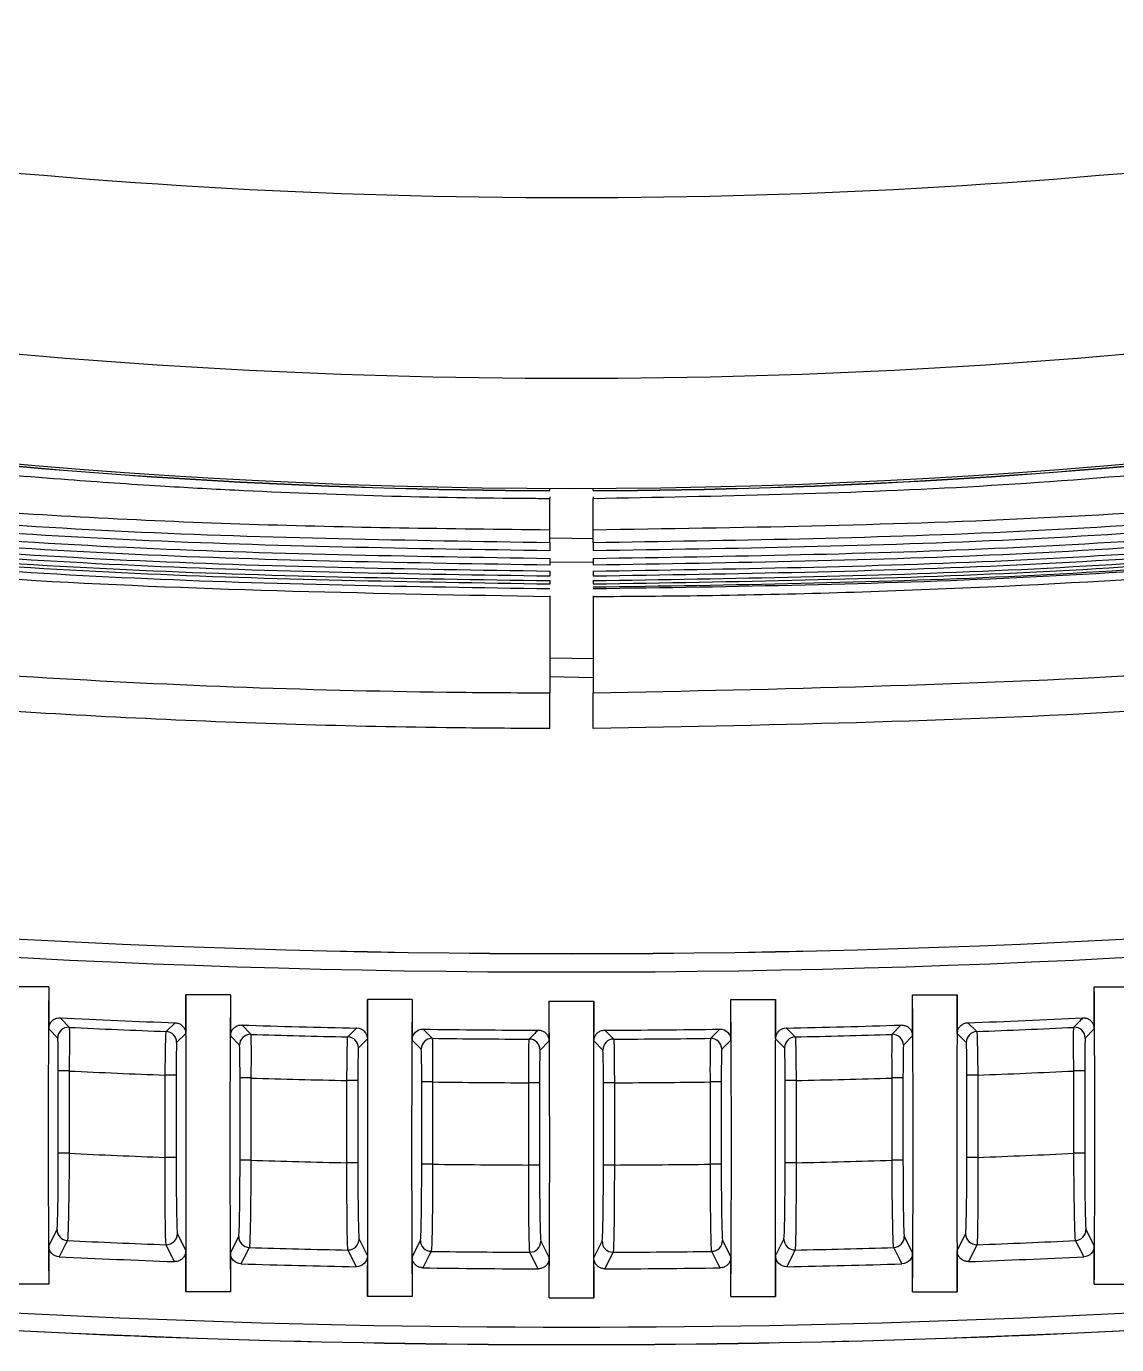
# Model space of a CAD drawing. Extents: x 14.8 to 109.8, y 1.6 to 86.6.
# Drawn here: x 48.258 to 49.758, y 2.778 to 4.591 of the extents above; entities that cross this region are included whole.
import ezdxf

# ---------------------------------------------------------------- set-up
doc = ezdxf.new("R2010")
doc.units = 0
doc.header["$MEASUREMENT"] = 0
doc.layers.add('OBJECT', color=7, linetype='CONTINUOUS')

msp = doc.modelspace()

# ---------------------------------------------------------------- linework, layer by layer
at = {"layer": 'OBJECT'}
for p, q in [((48.9783, 3.9529), (48.9783, 3.9559)), ((49.0383, 3.9529), (49.0383, 3.9559)), ((48.9783, 3.8814), (48.9783, 3.8984)), ((49.0383, 3.8864), (48.9783, 3.8874)), ((48.9783, 3.8814), (48.9783, 3.8699)), ((49.0383, 3.8814), (49.0383, 3.8984)), ((49.0383, 3.8814), (49.0383, 3.8699)), ((48.9783, 3.8595), (48.9783, 3.8502)), ((49.0383, 3.8537), (48.9783, 3.8544)), ((49.0383, 3.8595), (49.0383, 3.8502)), ((48.9783, 3.842), (48.9783, 3.8349)), ((48.9783, 3.8288), (48.9783, 3.8239)), ((49.0383, 3.842), (49.0383, 3.8349)), ((49.0383, 3.8288), (49.0383, 3.8239)), ((48.9783, 3.8078), (48.9783, 3.8066)), ((49.0383, 3.8078), (49.0383, 3.8066)), ((49.0383, 3.7215), (48.9783, 3.7222)), ((49.0383, 3.6953), (48.9783, 3.6963)), ((48.2891, 3.2699), (48.2276, 3.2699)), ((48.2891, 3.2699), (48.2891, 3.2125)), ((49.7276, 3.2125), (49.7276, 3.2699)), ((49.7276, 3.2699), (49.7891, 3.2699)), ((48.4776, 3.2591), (48.4776, 3.2057)), ((48.5391, 3.2591), (48.4776, 3.2591)), ((48.5391, 3.2591), (48.5391, 3.2026)), ((48.7276, 3.2527), (48.7276, 3.1985)), ((48.7891, 3.2527), (48.7276, 3.2527)), ((48.7891, 3.2527), (48.7891, 3.1969)), ((48.9776, 3.1956), (48.9776, 3.2505)), ((48.9776, 3.2505), (49.0391, 3.2505)), ((49.0391, 3.1956), (49.0391, 3.2505)), ((49.2276, 3.1969), (49.2276, 3.2527)), ((49.2276, 3.2527), (49.2891, 3.2527)), ((49.2891, 3.1985), (49.2891, 3.2527)), ((49.4776, 3.2591), (49.5391, 3.2591)), ((49.4776, 3.2026), (49.4776, 3.2591)), ((49.5391, 3.2057), (49.5391, 3.2591)), ((48.3015, 3.1995), (48.2891, 3.2125)), ((48.4507, 3.2087), (48.4631, 3.2207)), ((48.567, 3.2048), (48.5546, 3.2176)), ((48.7005, 3.2013), (48.7129, 3.2135)), ((48.8043, 3.2119), (48.8167, 3.1993)), ((49.1999, 3.1993), (49.2124, 3.2119)), ((49.3162, 3.2013), (49.3038, 3.2135)), ((49.4497, 3.2048), (49.4621, 3.2176)), ((49.5535, 3.2207), (49.5659, 3.2087)), ((49.7276, 3.2125), (49.7151, 3.1995)), ((48.4776, 3.2057), (48.4651, 3.1937)), ((48.5515, 3.1898), (48.5391, 3.2026)), ((48.7276, 3.1985), (48.7151, 3.1863)), ((48.8015, 3.1843), (48.7891, 3.1969)), ((48.9776, 3.1956), (48.9651, 3.1832)), ((49.0515, 3.1832), (49.0391, 3.1956)), ((49.2276, 3.1969), (49.2151, 3.1843)), ((49.3015, 3.1863), (49.2891, 3.1985)), ((49.4776, 3.2026), (49.4651, 3.1898)), ((49.5515, 3.1937), (49.5391, 3.2057)), ((48.3023, 3.0411), (48.3023, 3.1544)), ((48.3173, 3.1544), (48.3023, 3.1544)), ((48.3173, 3.1544), (48.3173, 3.0411)), ((48.4644, 3.1487), (48.4494, 3.1487)), ((48.4494, 3.0355), (48.4494, 3.1487)), ((48.4644, 3.1487), (48.4644, 3.0355)), ((48.5523, 3.0315), (48.5523, 3.1447)), ((48.5673, 3.1447), (48.5523, 3.1447)), ((48.5673, 3.1447), (48.5673, 3.0315)), ((48.7144, 3.1413), (48.6994, 3.1413)), ((48.6994, 3.0282), (48.6994, 3.1413)), ((48.7144, 3.1413), (48.7144, 3.0282)), ((48.8023, 3.0262), (48.8023, 3.1393)), ((48.8173, 3.1393), (48.8023, 3.1393)), ((48.8173, 3.1393), (48.8173, 3.0262)), ((48.9644, 3.1382), (48.9494, 3.1382)), ((48.9494, 3.025), (48.9494, 3.1382)), ((48.9644, 3.1382), (48.9644, 3.025)), ((49.0523, 3.025), (49.0523, 3.1382)), ((49.0673, 3.1382), (49.0523, 3.1382)), ((49.0673, 3.1382), (49.0673, 3.025)), ((49.2144, 3.1393), (49.1994, 3.1393)), ((49.1994, 3.0262), (49.1994, 3.1393)), ((49.2144, 3.1393), (49.2144, 3.0262)), ((49.3023, 3.0282), (49.3023, 3.1413)), ((49.3173, 3.1413), (49.3023, 3.1413)), ((49.3173, 3.1413), (49.3173, 3.0282)), ((49.4644, 3.1447), (49.4494, 3.1447)), ((49.4494, 3.0315), (49.4494, 3.1447)), ((49.4644, 3.1447), (49.4644, 3.0315)), ((49.5523, 3.0355), (49.5523, 3.1487)), ((49.5673, 3.1487), (49.5523, 3.1487)), ((49.5673, 3.1487), (49.5673, 3.0355)), ((49.7144, 3.1544), (49.6994, 3.1544)), ((49.6994, 3.0411), (49.6994, 3.1544)), ((49.7144, 3.1544), (49.7144, 3.0411)), ((48.3173, 3.0411), (48.3023, 3.0411)), ((48.4644, 3.0355), (48.4494, 3.0355)), ((48.5673, 3.0315), (48.5523, 3.0315)), ((49.4644, 3.0315), (49.4494, 3.0315)), ((49.5673, 3.0355), (49.5523, 3.0355)), ((49.7144, 3.0411), (49.6994, 3.0411)), ((48.7144, 3.0282), (48.6994, 3.0282)), ((48.8173, 3.0262), (48.8023, 3.0262)), ((48.9644, 3.025), (48.9494, 3.025)), ((49.0673, 3.025), (49.0523, 3.025)), ((49.2144, 3.0262), (49.1994, 3.0262)), ((49.3173, 3.0282), (49.3023, 3.0282)), ((48.2891, 2.9138), (48.3005, 2.9361)), ((48.4661, 2.9304), (48.4776, 2.9071)), ((48.5391, 2.9041), (48.5505, 2.9266)), ((48.7161, 2.9232), (48.7276, 2.9001)), ((48.7891, 2.8985), (48.8005, 2.9212)), ((48.9661, 2.9201), (48.9776, 2.8972)), ((49.0391, 2.8972), (49.0505, 2.9201)), ((49.2161, 2.9212), (49.2276, 2.8985)), ((49.2891, 2.9001), (49.3005, 2.9232)), ((49.4661, 2.9266), (49.4776, 2.9041)), ((49.5391, 2.9071), (49.5505, 2.9304)), ((49.7161, 2.9361), (49.7276, 2.9138)), ((48.2891, 2.9138), (48.2891, 2.8609)), ((48.4776, 2.9071), (48.4776, 2.8505)), ((48.5391, 2.9041), (48.5391, 2.8505)), ((49.4776, 2.8505), (49.4776, 2.9041)), ((49.5391, 2.8505), (49.5391, 2.9071)), ((49.7276, 2.8609), (49.7276, 2.9138)), ((48.7276, 2.9001), (48.7276, 2.8442)), ((48.7891, 2.8985), (48.7891, 2.8442)), ((48.9776, 2.8421), (48.9776, 2.8972)), ((49.0391, 2.8421), (49.0391, 2.8972)), ((49.2276, 2.8442), (49.2276, 2.8985)), ((49.2891, 2.8442), (49.2891, 2.9001)), ((48.2891, 2.8609), (48.2276, 2.8609)), ((48.5391, 2.8505), (48.4776, 2.8505)), ((49.4776, 2.8505), (49.5391, 2.8505)), ((49.7276, 2.8609), (49.7891, 2.8609)), ((48.7891, 2.8442), (48.7276, 2.8442)), ((48.9776, 2.8421), (49.0391, 2.8421)), ((49.2276, 2.8442), (49.2891, 2.8442))]:
    msp.add_line(p, q, dxfattribs=at)
at = {"layer": 'OBJECT', "flags": 128}
for points in [[(48.3048, 3.2275), (48.3053, 3.2269), (48.3074, 3.2247), (48.3158, 3.2159), (48.3172, 3.2145)], [(49.054, 3.2106), (49.0546, 3.21), (49.0567, 3.208), (49.065, 3.1996), (49.0664, 3.1982)], [(48.3148, 2.9212), (48.3143, 2.9201), (48.3122, 2.916), (48.3034, 2.8988)], [(49.7133, 2.8988), (49.7128, 2.8998), (49.7107, 2.9039), (49.7018, 2.9212)], [(48.462, 2.8921), (48.4615, 2.8932), (48.4594, 2.8975), (48.4506, 2.9154)], [(48.5651, 2.9116), (48.5645, 2.9106), (48.5624, 2.9064), (48.5536, 2.8891)], [(48.7123, 2.8851), (48.7117, 2.8861), (48.7097, 2.8904), (48.7008, 2.9082)], [(48.8153, 2.9062), (48.8148, 2.9052), (48.8127, 2.901), (48.8039, 2.8835)], [(48.9625, 2.8822), (48.962, 2.8833), (48.9599, 2.8874), (48.9511, 2.9051)], [(49.0656, 2.9051), (49.065, 2.9041), (49.0629, 2.8999), (49.0541, 2.8822)], [(49.2128, 2.8835), (49.2123, 2.8846), (49.2102, 2.8887), (49.2013, 2.9062)], [(49.3158, 2.9082), (49.3153, 2.9071), (49.3132, 2.9029), (49.3044, 2.8851)], [(49.463, 2.8891), (49.4625, 2.8901), (49.4604, 2.8942), (49.4516, 2.9116)], [(49.5661, 2.9154), (49.5655, 2.9144), (49.5635, 2.9101), (49.5546, 2.8921)]]:
    msp.add_lwpolyline(points, dxfattribs=at)
at = {"layer": 'OBJECT'}
for centre, radius, start, end in [((49.0083, 12.6251), 8.6726, 256.93234, 269.8018), ((49.0083, 12.6251), 8.6723, 256.93224, 269.8018), ((49.0083, 12.6251), 8.6693, 256.95636, 283.04364), ((49.0083, 12.6251), 8.6723, 270.1982, 283.07723), ((49.0083, 12.6251), 8.6726, 270.1982, 283.07706), ((49.0083, 17.7897), 14.4739, 262.88181, 277.11819), ((49.0083, 17.7897), 14.474, 262.88181, 277.11819), ((49.0083, 17.7897), 14.4992, 262.71545, 277.28455), ((48.3165, 3.1995), 0.015, 87.3082, 179.9774), ((49.0083, 17.7897), 14.5793, 267.23414, 267.85689), ((49.0083, 17.7897), 14.5917, 267.28527, 267.80996), ((49.0083, 17.7897), 14.5793, 268.2164, 268.8388), ((49.0083, 17.7897), 14.5793, 269.19814, 269.82035), ((51.7016, 0.4521), 3.8874, 134.7968, 135.0551), ((49.0083, 17.7897), 14.5793, 270.17965, 270.80186), ((49.0083, 17.7897), 14.5793, 271.1612, 271.7836), ((49.0083, 17.7897), 14.5793, 272.14311, 272.76586), ((49.0083, 17.7897), 14.5917, 272.19004, 272.71473), ((61.5648, -8.0729), 16.3765, 136.3672, 136.43014), ((49.7001, 3.1995), 0.015, 0.0226, 92.6918), ((48.4501, 3.1937), 0.015, 0.0196, 87.7901), ((48.5665, 3.1898), 0.015, 88.2917, 179.9776), ((49.0083, 17.7897), 14.5917, 268.26667, 268.79105), ((48.7001, 3.1863), 0.015, 0.0254, 88.7632), ((48.8165, 3.1843), 0.015, 89.2711, 179.98), ((49.0083, 17.7897), 14.5917, 269.24755, 269.77179), ((48.9501, 3.1832), 0.015, 0.0219, 89.7508), ((49.0665, 3.1832), 0.015, 90.2492, 179.9781), ((49.0083, 17.7897), 14.5917, 270.22821, 270.75245), ((49.2001, 3.1843), 0.015, 0.02, 90.7289), ((49.3165, 3.1863), 0.015, 91.2368, 179.9746), ((49.0083, 17.7897), 14.5917, 271.20895, 271.73333), ((49.4501, 3.1898), 0.015, 0.0224, 91.7083), ((49.5665, 3.1937), 0.015, 92.2099, 179.9804), ((49.0083, 17.7897), 14.6517, 267.29664, 267.81367), ((49.0083, 17.7897), 14.6517, 268.27501, 268.79175), ((49.0083, 17.7897), 14.6517, 269.25288, 269.76947), ((49.0083, 17.7897), 14.6517, 270.23053, 270.74712), ((49.0083, 17.7897), 14.6517, 271.20825, 271.72499), ((49.0083, 17.7897), 14.6517, 272.18633, 272.70336), ((49.0083, 17.7897), 14.7648, 267.31737, 267.83043), ((49.0083, 17.7897), 14.7648, 268.28823, 268.80101), ((49.0083, 17.7897), 14.7648, 271.19899, 271.71177), ((49.0083, 17.7897), 14.7648, 272.16957, 272.68263), ((49.0083, 17.7897), 14.7648, 269.25861, 269.77123), ((49.0083, 17.7897), 14.7648, 270.22877, 270.74139), ((49.0083, 17.7897), 14.9877, 260.48485, 279.51515), ((48.3155, 2.9361), 0.015, 180.0524, 267.3025), ((49.0083, 17.7897), 14.8848, 267.3295, 267.85257), ((48.4511, 2.9304), 0.015, 267.8836, 359.9415), ((48.5655, 2.9266), 0.015, 180.0521, 268.2675), ((48.7011, 2.9232), 0.015, 268.8487, 359.9431), ((48.8155, 2.9213), 0.015, 180.0548, 269.226), ((48.9511, 2.9201), 0.015, 269.8027, 359.9493), ((49.0655, 2.9201), 0.015, 180.0507, 270.1973), ((49.2011, 2.9213), 0.015, 270.774, 359.9452), ((49.3155, 2.9232), 0.015, 180.0569, 271.1513), ((49.4511, 2.9266), 0.015, 271.7325, 359.9479), ((49.5655, 2.9304), 0.015, 180.0585, 272.1164), ((49.0083, 17.7897), 14.8848, 272.14743, 272.6705), ((49.7011, 2.9361), 0.015, 272.6975, 359.9476), ((49.0083, 17.7897), 14.8848, 268.2935, 268.81629), ((49.0083, 17.7897), 14.8848, 269.25702, 269.77966), ((49.0083, 17.7897), 14.8848, 270.22034, 270.74298), ((49.0083, 17.7897), 14.8848, 271.18371, 271.7065), ((49.0083, 17.7897), 15.0117, 263.00551, 276.99449), ((49.0083, 17.7897), 15.0118, 263.00551, 270), ((49.0083, 17.7897), 14.9076, 267.28958, 267.89987), ((49.0083, 17.7897), 14.9076, 268.25213, 268.86208), ((49.0083, 17.7897), 14.9076, 269.21419, 269.82397), ((49.0083, 17.7897), 15.0118, 270, 276.99449), ((49.0083, 17.7897), 14.9076, 270.17603, 270.78581), ((49.0083, 17.7897), 14.9076, 271.13792, 271.74787), ((49.0083, 17.7897), 14.9076, 272.10013, 272.71042)]:
    msp.add_arc(centre, radius, start, end, dxfattribs=at)
for centre, start_param, end_param in [((48.2971, 3.0654), 1.149502, 1.992091), ((49.7196, 3.0654), 4.291094, 5.133684), ((48.4696, 3.0548), 4.291417, 5.133361), ((48.5471, 3.0548), 1.149824, 1.991768), ((48.7196, 3.0484), 4.29161, 5.133168), ((48.7971, 3.0484), 1.150017, 1.991575), ((48.9696, 3.0463), 4.291674, 5.133104), ((49.0471, 3.0463), 1.150082, 1.991511), ((49.2196, 3.0484), 4.29161, 5.133168), ((49.2971, 3.0484), 1.150017, 1.991575), ((49.4696, 3.0548), 4.291417, 5.133361), ((49.5471, 3.0548), 1.149824, 1.991768)]:
    msp.add_ellipse(centre, major_axis=(0, 0.5), ratio=0.017455, start_param=start_param, end_param=end_param, dxfattribs=at)
for points, knots in [([(47.0083, 4.5913), (47.3363, 4.5129), (47.667, 4.4542), (48.3336, 4.3756), (48.6697, 4.3557), (49.3471, 4.3557), (49.683, 4.3756), (50.3497, 4.4542), (50.6803, 4.5129), (51.0083, 4.5913)], [0, 0, 0, 0, 0.25, 0.25, 0.5, 0.5, 0.75, 0.75, 1, 1, 1, 1]), ([(51.0083, 4.3392), (50.6813, 4.262), (50.3511, 4.2041), (49.6845, 4.1264), (49.348, 4.1067), (48.6687, 4.1067), (48.3322, 4.1264), (47.6656, 4.2041), (47.3354, 4.262), (47.0083, 4.3392)], [0, 0, 0, 0, 0.25, 0.25, 0.5, 0.5, 0.75, 0.75, 1, 1, 1, 1]), ([(47.0178, 4.1621), (47.1898, 4.1258), (47.5651, 4.0467), (48.0005, 3.9941), (48.304, 3.9684), (48.4345, 3.9595), (48.6465, 3.9477), (48.8251, 3.9426), (48.9696, 3.942), (48.9783, 3.942)], [0, 0, 0, 0, 0.266604, 0.582053, 0.664615, 0.729002, 0.780558, 0.986827, 1, 1, 1, 1]), ([(49.0383, 3.942), (49.2102, 3.9452), (49.5546, 3.9517), (50.1209, 4.0046), (50.604, 4.071), (50.9099, 4.1441), (50.9975, 4.165)], [0, 0, 0, 0, 0.260933, 0.522684, 0.863308, 1, 1, 1, 1]), ([(48.9783, 3.8984), (48.8405, 3.9), (48.5647, 3.9032), (48.0807, 3.9293), (47.5658, 3.9745), (47.1917, 4.033), (47.0239, 4.0593)], [0, 0, 0, 0, 0.210584, 0.421417, 0.740566, 1, 1, 1, 1]), ([(47.0252, 4.0461), (47.098, 4.0333), (47.3613, 3.9872), (47.8195, 3.936), (48.3981, 3.8905), (48.7849, 3.8844), (48.9783, 3.8814)], [0, 0, 0, 0, 0.112961, 0.408586, 0.704376, 1, 1, 1, 1]), ([(50.9928, 4.0597), (50.939, 4.0501), (50.6896, 4.0053), (50.2382, 3.9552), (49.6402, 3.9077), (49.2389, 3.9015), (49.0383, 3.8984)], [0, 0, 0, 0, 0.083526, 0.387047, 0.693526, 1, 1, 1, 1]), ([(49.0383, 3.8814), (49.2279, 3.8843), (49.6072, 3.8902), (50.1744, 3.9339), (50.6365, 3.9847), (50.9074, 4.0318), (50.9915, 4.0464)], [0, 0, 0, 0, 0.2897977, 0.5797518, 0.8695496, 1, 1, 1, 1]), ([(48.9783, 3.8699), (48.7885, 3.8728), (48.4088, 3.8787), (47.8409, 3.9225), (47.3795, 3.9732), (47.1094, 4.0201), (47.0264, 4.0345)], [0, 0, 0, 0, 0.290303, 0.580763, 0.871067, 1, 1, 1, 1]), ([(50.9902, 4.0342), (50.9185, 4.0217), (50.6561, 3.9757), (50.1985, 3.9246), (49.6192, 3.879), (49.2319, 3.8729), (49.0383, 3.8699)], [0, 0, 0, 0, 0.111401, 0.407545, 0.703856, 1, 1, 1, 1]), ([(47.0275, 4.0235), (47.0983, 4.0111), (47.36, 3.9653), (47.817, 3.9143), (48.3968, 3.8686), (48.7845, 3.8625), (48.9783, 3.8595)], [0, 0, 0, 0, 0.110038, 0.406637, 0.703402, 1, 1, 1, 1]), ([(48.9783, 3.8502), (48.7882, 3.8531), (48.4078, 3.859), (47.8389, 3.9029), (47.3785, 3.9535), (47.1098, 4.0001), (47.0284, 4.0142)], [0, 0, 0, 0, 0.291123, 0.582404, 0.873528, 1, 1, 1, 1]), ([(49.0383, 3.8595), (49.2283, 3.8624), (49.6083, 3.8683), (50.1768, 3.9121), (50.6377, 3.9628), (50.9071, 4.0095), (50.9892, 4.0238)], [0, 0, 0, 0, 0.2907453, 0.5816477, 0.872393, 1, 1, 1, 1]), ([(50.9882, 4.0139), (50.9182, 4.0017), (50.6571, 3.9559), (50.2006, 3.905), (49.6203, 3.8593), (49.2323, 3.8532), (49.0383, 3.8502)], [0, 0, 0, 0, 0.108874, 0.405861, 0.703014, 1, 1, 1, 1]), ([(47.0293, 4.0055), (47.0986, 3.9933), (47.3592, 3.9477), (47.8153, 3.8968), (48.396, 3.8511), (48.7843, 3.845), (48.9783, 3.842)], [0, 0, 0, 0, 0.107909, 0.405217, 0.702692, 1, 1, 1, 1]), ([(48.9783, 3.8349), (48.788, 3.8378), (48.4072, 3.8437), (47.8377, 3.8876), (47.378, 3.9381), (47.1102, 3.9845), (47.03, 3.9985)], [0, 0, 0, 0, 0.291688, 0.583533, 0.875221, 1, 1, 1, 1]), ([(47.0306, 3.992), (47.0991, 3.98), (47.3589, 3.9345), (47.8144, 3.8838), (48.3955, 3.838), (48.7841, 3.8319), (48.9783, 3.8288)], [0, 0, 0, 0, 0.106577, 0.404329, 0.702248, 1, 1, 1, 1]), ([(49.0383, 3.842), (49.2286, 3.8449), (49.6092, 3.8508), (50.1785, 3.8947), (50.6385, 3.9452), (50.9067, 3.9918), (50.9874, 4.0058)], [0, 0, 0, 0, 0.291438, 0.583033, 0.87447, 1, 1, 1, 1]), ([(50.9867, 3.9982), (50.9178, 3.9861), (50.6577, 3.9406), (50.2019, 3.8898), (49.6209, 3.844), (49.2325, 3.8379), (49.0383, 3.8349)], [0, 0, 0, 0, 0.1071434, 0.4047064, 0.7024369, 1, 1, 1, 1]), ([(49.0383, 3.8288), (49.2287, 3.8318), (49.6096, 3.8377), (50.1794, 3.8816), (50.6388, 3.932), (50.9062, 3.9784), (50.9861, 3.9923)], [0, 0, 0, 0, 0.291874, 0.583906, 0.87578, 1, 1, 1, 1]), ([(48.9783, 3.8239), (48.7879, 3.8269), (48.4069, 3.8328), (47.8371, 3.8767), (47.3779, 3.9271), (47.1107, 3.9734), (47.0311, 3.9872)], [0, 0, 0, 0, 0.291996, 0.58415, 0.876146, 1, 1, 1, 1]), ([(48.9783, 3.8174), (48.7879, 3.8203), (48.407, 3.8262), (47.8373, 3.8701), (47.3783, 3.9204), (47.1112, 3.9667), (47.0318, 3.9805)], [0, 0, 0, 0, 0.2920475, 0.5842524, 0.8762999, 1, 1, 1, 1]), ([(50.9855, 3.9869), (50.9173, 3.975), (50.6577, 3.9295), (50.2024, 3.8788), (49.6212, 3.8331), (49.2326, 3.827), (49.0383, 3.8239)], [0, 0, 0, 0, 0.10621, 0.404084, 0.702126, 1, 1, 1, 1]), ([(49.0383, 3.8201), (49.2288, 3.823), (49.6097, 3.8289), (50.1795, 3.8729), (50.6386, 3.9232), (50.9057, 3.9695), (50.9852, 3.9833)], [0, 0, 0, 0, 0.292054, 0.584265, 0.876319, 1, 1, 1, 1]), ([(50.9849, 3.9802), (50.9167, 3.9683), (50.6573, 3.9229), (50.2022, 3.8723), (49.6211, 3.8265), (49.2325, 3.8204), (49.0383, 3.8174)], [0, 0, 0, 0, 0.106076, 0.403995, 0.702081, 1, 1, 1, 1]), ([(48.9783, 3.8066), (48.7427, 3.8108), (48.3058, 3.8187), (47.6703, 3.877), (47.257, 3.9253), (47.0462, 3.9645), (47.0331, 3.967)], [0, 0, 0, 0, 0.361754, 0.670671, 0.979588, 1, 1, 1, 1]), ([(50.9836, 3.9671), (50.7531, 3.9331), (50.2802, 3.8631), (49.6806, 3.8211), (49.2624, 3.808), (49.0891, 3.8069), (49.0383, 3.8066)], [0, 0, 0, 0, 0.357557, 0.733918, 0.922039, 1, 1, 1, 1]), ([(48.9783, 3.944), (48.9783, 3.9436), (48.9783, 3.943), (48.9783, 3.9422), (48.9783, 3.942)], [0, 0, 0, 0, 0.745359, 1, 1, 1, 1]), ([(48.9783, 3.8984), (48.9783, 3.9002), (48.9783, 3.9048), (48.9783, 3.9198), (48.9783, 3.9297), (48.9783, 3.942)], [0, 0, 0, 0, 0.5, 0.5, 1, 1, 1, 1]), ([(49.0383, 3.944), (49.0383, 3.9438), (49.0383, 3.9432), (49.0383, 3.9424), (49.0383, 3.942)], [0, 0, 0, 0, 0.40332, 1, 1, 1, 1]), ([(49.0383, 3.8984), (49.0383, 3.9002), (49.0383, 3.9048), (49.0383, 3.9198), (49.0383, 3.9297), (49.0383, 3.942)], [0, 0, 0, 0, 0.5, 0.5, 1, 1, 1, 1]), ([(47.0467, 3.8309), (47.0589, 3.8287), (47.2636, 3.7915), (47.665, 3.7444), (48.2495, 3.6926), (48.6881, 3.6762), (48.931, 3.6747), (48.9783, 3.6745)], [0, 0, 0, 0, 0.019223, 0.321694, 0.624334, 0.926806, 1, 1, 1, 1]), ([(49.0383, 3.6745), (49.2948, 3.6798), (49.7679, 3.6897), (50.4127, 3.7473), (50.7985, 3.8064), (50.9702, 3.8327)], [0, 0, 0, 0, 0.396647, 0.731449, 1, 1, 1, 1]), ([(48.9783, 3.8066), (48.9783, 3.7844), (48.9783, 3.7623), (48.9783, 3.7402), (48.9783, 3.7183), (48.9783, 3.6964), (48.9783, 3.6745)], [0.000049642, 0.000049642, 0.000049642, 0.000049642, 0.002331028, 0.002331028, 0.002331028, 0.004585917, 0.004585917, 0.004585917, 0.004585917]), ([(49.0383, 3.8066), (49.0383, 3.7844), (49.0383, 3.7623), (49.0383, 3.7401), (49.0383, 3.7183), (49.0383, 3.6964), (49.0383, 3.6745)], [0.000049562, 0.000049562, 0.000049562, 0.000049562, 0.002331042, 0.002331042, 0.002331042, 0.004585913, 0.004585913, 0.004585913, 0.004585913]), ([(48.9783, 3.6253), (48.9308, 3.6256), (48.7363, 3.6268), (48.395, 3.6379), (47.9543, 3.6669), (47.5145, 3.7134), (47.2132, 3.7514), (47.0598, 3.7784), (47.0517, 3.7798)], [0, 0, 0, 0, 0.07374, 0.301582, 0.529424, 0.75841, 0.987396, 1, 1, 1, 1]), ([(50.9651, 3.7817), (50.9057, 3.7716), (50.6849, 3.7344), (50.2999, 3.69), (49.7172, 3.6384), (49.296, 3.6303), (49.0383, 3.6253)], [0, 0, 0, 0, 0.093435, 0.347043, 0.600652, 1, 1, 1, 1]), ([(48.9783, 3.6253), (48.9783, 3.6253), (48.9783, 3.6263), (48.9783, 3.6306), (48.9783, 3.6338), (48.9783, 3.6422), (48.9783, 3.6474), (48.9783, 3.6596), (48.9783, 3.6666), (48.9783, 3.6745)], [0, 0, 0, 0, 0.25, 0.25, 0.5, 0.5, 0.75, 0.75, 1, 1, 1, 1]), ([(49.0383, 3.6253), (49.0383, 3.6253), (49.0383, 3.6263), (49.0383, 3.6306), (49.0383, 3.6338), (49.0383, 3.6422), (49.0383, 3.6474), (49.0383, 3.6596), (49.0383, 3.6666), (49.0383, 3.6745)], [0, 0, 0, 0, 0.25, 0.25, 0.5, 0.5, 0.75, 0.75, 1, 1, 1, 1]), ([(48.2891, 3.2125), (48.2893, 3.2142), (48.2896, 3.2176), (48.2922, 3.2221), (48.296, 3.2254), (48.3004, 3.2273), (48.3035, 3.2274), (48.3048, 3.2275)], [0, 0, 0, 0, 0.208309, 0.416665, 0.624948, 0.833235, 1, 1, 1, 1]), ([(48.3172, 3.2145), (48.3173, 3.2144), (48.3173, 3.2139), (48.3174, 3.2123), (48.3174, 3.2111), (48.3175, 3.208), (48.3175, 3.2062), (48.3175, 3.2018), (48.3175, 3.1993), (48.3176, 3.191), (48.3175, 3.1843), (48.3174, 3.17), (48.3174, 3.1622), (48.3173, 3.1544)], [0, 0, 0, 0, 0.125, 0.125, 0.25, 0.25, 0.375, 0.375, 0.5, 0.5, 0.75, 0.75, 1, 1, 1, 1]), ([(48.4631, 3.2207), (48.4648, 3.2205), (48.4682, 3.22), (48.4726, 3.2173), (48.4758, 3.2133), (48.4774, 3.2092), (48.4775, 3.2066), (48.4776, 3.2057)], [0, 0, 0, 0, 0.219945, 0.4398697, 0.6597707, 0.8796914, 1, 1, 1, 1]), ([(48.5391, 3.2026), (48.5393, 3.2043), (48.5396, 3.2076), (48.5422, 3.2121), (48.546, 3.2155), (48.5503, 3.2174), (48.5533, 3.2175), (48.5546, 3.2176)], [0, 0, 0, 0, 0.210573, 0.421103, 0.631634, 0.84212, 1, 1, 1, 1]), ([(48.7129, 3.2135), (48.7168, 3.2134), (48.7206, 3.2118), (48.726, 3.2062), (48.7276, 3.2024), (48.7276, 3.1985)], [0, 0, 0, 0, 0.5, 0.5, 1, 1, 1, 1]), ([(48.7891, 3.1969), (48.7891, 3.2009), (48.7907, 3.2048), (48.7964, 3.2104), (48.8003, 3.212), (48.8043, 3.2119)], [0, 0, 0, 0, 0.5, 0.5, 1, 1, 1, 1]), ([(48.9626, 3.2106), (48.9643, 3.2104), (48.9677, 3.2101), (48.9722, 3.2075), (48.9755, 3.2036), (48.9773, 3.1994), (48.9775, 3.1967), (48.9776, 3.1956)], [0, 0, 0, 0, 0.215129, 0.430282, 0.645362, 0.860485, 1, 1, 1, 1]), ([(49.0391, 3.1956), (49.0393, 3.1973), (49.0396, 3.2006), (49.0422, 3.2051), (49.046, 3.2085), (49.0502, 3.2103), (49.0529, 3.2105), (49.054, 3.2106)], [0, 0, 0, 0, 0.215166, 0.430289, 0.645378, 0.860477, 1, 1, 1, 1]), ([(49.2124, 3.2119), (49.2164, 3.212), (49.2203, 3.2104), (49.2259, 3.2048), (49.2276, 3.2009), (49.2276, 3.1969)], [0, 0, 0, 0, 0.5, 0.5, 1, 1, 1, 1]), ([(49.2891, 3.1985), (49.2891, 3.2024), (49.2907, 3.2062), (49.2961, 3.2117), (49.2999, 3.2134), (49.3038, 3.2135)], [0, 0, 0, 0, 0.5, 0.5, 1, 1, 1, 1]), ([(49.4621, 3.2176), (49.4638, 3.2174), (49.4672, 3.2172), (49.4717, 3.2148), (49.4753, 3.2111), (49.4772, 3.2068), (49.4775, 3.2038), (49.4776, 3.2026)], [0, 0, 0, 0, 0.210544, 0.421099, 0.6316, 0.842121, 1, 1, 1, 1]), ([(49.5391, 3.2057), (49.5393, 3.2074), (49.5396, 3.2108), (49.5422, 3.2153), (49.546, 3.2187), (49.55, 3.2204), (49.5526, 3.2206), (49.5535, 3.2207)], [0, 0, 0, 0, 0.21997, 0.439895, 0.659785, 0.879689, 1, 1, 1, 1]), ([(49.6994, 3.1544), (49.6993, 3.1583), (49.6993, 3.1622), (49.6992, 3.1697), (49.6992, 3.1735), (49.6991, 3.1807), (49.6991, 3.1841), (49.6991, 3.1906), (49.6991, 3.1937), (49.6991, 3.202), (49.6991, 3.2065), (49.6993, 3.2126), (49.6993, 3.2143), (49.6994, 3.2145)], [0, 0, 0, 0, 0.125, 0.125, 0.25, 0.25, 0.375, 0.375, 0.5, 0.5, 0.75, 0.75, 1, 1, 1, 1]), ([(49.7118, 3.2275), (49.7135, 3.2274), (49.7169, 3.2272), (49.7215, 3.2249), (49.7251, 3.2212), (49.7272, 3.2169), (49.7275, 3.2138), (49.7276, 3.2125)], [0, 0, 0, 0, 0.208327, 0.416656, 0.624941, 0.833227, 1, 1, 1, 1]), ([(48.3023, 3.1544), (48.3023, 3.1662), (48.3022, 3.1777), (48.302, 3.1901), (48.3019, 3.1935), (48.3017, 3.1981), (48.3016, 3.1994), (48.3015, 3.1995)], [0, 0, 0, 0, 0.5, 0.5, 0.75, 0.75, 1, 1, 1, 1]), ([(48.4494, 3.1487), (48.4494, 3.1527), (48.4495, 3.1565), (48.4495, 3.1641), (48.4496, 3.1679), (48.4497, 3.1751), (48.4498, 3.1785), (48.4499, 3.185), (48.4499, 3.188), (48.4501, 3.1963), (48.4503, 3.2008), (48.4505, 3.2069), (48.4506, 3.2086), (48.4507, 3.2087)], [0, 0, 0, 0, 0.125, 0.125, 0.25, 0.25, 0.375, 0.375, 0.5, 0.5, 0.75, 0.75, 1, 1, 1, 1]), ([(48.4651, 3.1937), (48.465, 3.1936), (48.4649, 3.1924), (48.4648, 3.1878), (48.4647, 3.1844), (48.4645, 3.1761), (48.4645, 3.1712), (48.4644, 3.1604), (48.4644, 3.1546), (48.4644, 3.1487)], [0, 0, 0, 0, 0.25, 0.25, 0.5, 0.5, 0.75, 0.75, 1, 1, 1, 1]), ([(48.567, 3.2048), (48.567, 3.2047), (48.5671, 3.2042), (48.5671, 3.2026), (48.5672, 3.2014), (48.5673, 3.1983), (48.5673, 3.1965), (48.5673, 3.1921), (48.5674, 3.1896), (48.5674, 3.1813), (48.5674, 3.1746), (48.5674, 3.1603), (48.5673, 3.1526), (48.5673, 3.1447)], [0, 0, 0, 0, 0.125, 0.125, 0.25, 0.25, 0.375, 0.375, 0.5, 0.5, 0.75, 0.75, 1, 1, 1, 1]), ([(48.6994, 3.1413), (48.6994, 3.1481), (48.6995, 3.1616), (48.6997, 3.1796), (48.7, 3.1931), (48.7003, 3.2002), (48.7004, 3.201), (48.7005, 3.2013)], [0, 0, 0, 0, 0.217079, 0.434177, 0.651226, 0.868238, 1, 1, 1, 1]), ([(48.8167, 3.1993), (48.8168, 3.1993), (48.8168, 3.1988), (48.8169, 3.1972), (48.8169, 3.196), (48.817, 3.1929), (48.8171, 3.1911), (48.8171, 3.1867), (48.8172, 3.1842), (48.8172, 3.1759), (48.8173, 3.1692), (48.8173, 3.1549), (48.8173, 3.1472), (48.8173, 3.1393)], [0, 0, 0, 0, 0.125, 0.125, 0.25, 0.25, 0.375, 0.375, 0.5, 0.5, 0.75, 0.75, 1, 1, 1, 1]), ([(48.9494, 3.1382), (48.9494, 3.1421), (48.9494, 3.146), (48.9494, 3.1536), (48.9494, 3.1573), (48.9495, 3.1645), (48.9495, 3.1679), (48.9496, 3.1744), (48.9496, 3.1775), (48.9497, 3.1858), (48.9498, 3.1903), (48.95, 3.1964), (48.9501, 3.1981), (48.9502, 3.1982)], [0, 0, 0, 0, 0.125, 0.125, 0.25, 0.25, 0.375, 0.375, 0.5, 0.5, 0.75, 0.75, 1, 1, 1, 1]), ([(49.0664, 3.1982), (49.0665, 3.1981), (49.0665, 3.1977), (49.0666, 3.1961), (49.0667, 3.1949), (49.0668, 3.1918), (49.0668, 3.1899), (49.0669, 3.1856), (49.067, 3.183), (49.0671, 3.1748), (49.0671, 3.1681), (49.0672, 3.1538), (49.0673, 3.146), (49.0673, 3.1382)], [0, 0, 0, 0, 0.125, 0.125, 0.25, 0.25, 0.375, 0.375, 0.5, 0.5, 0.75, 0.75, 1, 1, 1, 1]), ([(49.1994, 3.1393), (49.1994, 3.1432), (49.1994, 3.1471), (49.1993, 3.1547), (49.1993, 3.1585), (49.1994, 3.1656), (49.1994, 3.1691), (49.1994, 3.1755), (49.1994, 3.1786), (49.1995, 3.1869), (49.1996, 3.1914), (49.1998, 3.1975), (49.1998, 3.1992), (49.1999, 3.1993)], [0, 0, 0, 0, 0.125, 0.125, 0.25, 0.25, 0.375, 0.375, 0.5, 0.5, 0.75, 0.75, 1, 1, 1, 1]), ([(49.3162, 3.2013), (49.3163, 3.2005), (49.3165, 3.199), (49.3168, 3.1883), (49.317, 3.1729), (49.3172, 3.1562), (49.3173, 3.1454), (49.3173, 3.1413)], [0, 0, 0, 0, 0.217047, 0.434103, 0.651127, 0.868145, 1, 1, 1, 1]), ([(49.4494, 3.1447), (49.4493, 3.1486), (49.4493, 3.1525), (49.4493, 3.1601), (49.4493, 3.1638), (49.4493, 3.171), (49.4492, 3.1745), (49.4493, 3.1809), (49.4493, 3.184), (49.4493, 3.1923), (49.4494, 3.1968), (49.4495, 3.2029), (49.4496, 3.2046), (49.4497, 3.2048)], [0, 0, 0, 0, 0.125, 0.125, 0.25, 0.25, 0.375, 0.375, 0.5, 0.5, 0.75, 0.75, 1, 1, 1, 1]), ([(49.5523, 3.1487), (49.5523, 3.1546), (49.5523, 3.1605), (49.5522, 3.1712), (49.5521, 3.1762), (49.552, 3.1845), (49.5519, 3.1878), (49.5517, 3.1924), (49.5516, 3.1936), (49.5515, 3.1937)], [0, 0, 0, 0, 0.25, 0.25, 0.5, 0.5, 0.75, 0.75, 1, 1, 1, 1]), ([(49.5659, 3.2087), (49.566, 3.2087), (49.566, 3.2082), (49.5662, 3.2066), (49.5662, 3.2054), (49.5663, 3.2023), (49.5664, 3.2005), (49.5665, 3.1961), (49.5666, 3.1936), (49.5668, 3.1853), (49.5669, 3.1787), (49.5671, 3.1644), (49.5672, 3.1566), (49.5673, 3.1487)], [0, 0, 0, 0, 0.125, 0.125, 0.25, 0.25, 0.375, 0.375, 0.5, 0.5, 0.75, 0.75, 1, 1, 1, 1]), ([(49.7151, 3.1995), (49.7149, 3.1993), (49.7147, 3.1943), (49.7145, 3.1818), (49.7145, 3.1769), (49.7144, 3.166), (49.7144, 3.1603), (49.7144, 3.1544)], [0, 0, 0, 0, 0.5, 0.5, 0.75, 0.75, 1, 1, 1, 1]), ([(48.5523, 3.1447), (48.5523, 3.1565), (48.5522, 3.168), (48.552, 3.1804), (48.5519, 3.1838), (48.5517, 3.1884), (48.5516, 3.1897), (48.5515, 3.1898)], [0, 0, 0, 0, 0.5, 0.5, 0.75, 0.75, 1, 1, 1, 1]), ([(48.7151, 3.1863), (48.715, 3.1862), (48.7149, 3.185), (48.7148, 3.1804), (48.7147, 3.177), (48.7145, 3.1687), (48.7145, 3.1638), (48.7144, 3.153), (48.7144, 3.1472), (48.7144, 3.1413)], [0, 0, 0, 0, 0.25, 0.25, 0.5, 0.5, 0.75, 0.75, 1, 1, 1, 1]), ([(48.8023, 3.1393), (48.8023, 3.1424), (48.8023, 3.1505), (48.8022, 3.163), (48.802, 3.1746), (48.8018, 3.1826), (48.8016, 3.1837), (48.8015, 3.1843)], [0, 0, 0, 0, 0.131396, 0.348559, 0.565721, 0.782857, 1, 1, 1, 1]), ([(48.9651, 3.1832), (48.9649, 3.183), (48.9647, 3.178), (48.9645, 3.1656), (48.9645, 3.1606), (48.9644, 3.1498), (48.9644, 3.1441), (48.9644, 3.1382)], [0, 0, 0, 0, 0.5, 0.5, 0.75, 0.75, 1, 1, 1, 1]), ([(49.0523, 3.1382), (49.0523, 3.15), (49.0522, 3.1615), (49.052, 3.1739), (49.0519, 3.1772), (49.0517, 3.1818), (49.0516, 3.1831), (49.0515, 3.1832)], [0, 0, 0, 0, 0.5, 0.5, 0.75, 0.75, 1, 1, 1, 1]), ([(49.2151, 3.1843), (49.2151, 3.1841), (49.2149, 3.1835), (49.2147, 3.1782), (49.2145, 3.168), (49.2144, 3.1545), (49.2144, 3.1444), (49.2144, 3.1393)], [0, 0, 0, 0, 0.131492, 0.348658, 0.565794, 0.782901, 1, 1, 1, 1]), ([(49.3023, 3.1413), (49.3023, 3.1472), (49.3023, 3.1531), (49.3022, 3.1638), (49.3021, 3.1688), (49.302, 3.177), (49.3019, 3.1804), (49.3017, 3.185), (49.3016, 3.1862), (49.3015, 3.1863)], [0, 0, 0, 0, 0.25, 0.25, 0.5, 0.5, 0.75, 0.75, 1, 1, 1, 1]), ([(49.4651, 3.1898), (49.4649, 3.1895), (49.4647, 3.1846), (49.4645, 3.1721), (49.4645, 3.1672), (49.4644, 3.1564), (49.4644, 3.1506), (49.4644, 3.1447)], [0, 0, 0, 0, 0.5, 0.5, 0.75, 0.75, 1, 1, 1, 1]), ([(48.3005, 2.9361), (48.3006, 2.9367), (48.3009, 2.9384), (48.3014, 2.9504), (48.3019, 2.9742), (48.3022, 3.0056), (48.3023, 3.0293), (48.3023, 3.0411)], [0, 0, 0, 0, 0.121577, 0.340912, 0.560479, 0.780244, 1, 1, 1, 1]), ([(48.3173, 3.0411), (48.3172, 3.0334), (48.3172, 3.0257), (48.317, 3.0107), (48.317, 3.0033), (48.3168, 2.989), (48.3167, 2.9822), (48.3165, 2.9694), (48.3164, 2.9633), (48.3162, 2.9522), (48.316, 2.9473), (48.3158, 2.9384), (48.3157, 2.9346), (48.3153, 2.9253), (48.3151, 2.9217), (48.3148, 2.9212)], [0, 0, 0, 0, 0.125, 0.125, 0.25, 0.25, 0.375, 0.375, 0.5, 0.5, 0.625, 0.625, 0.75, 0.75, 1, 1, 1, 1]), ([(48.4506, 2.9154), (48.4505, 2.9157), (48.4504, 2.9167), (48.4501, 2.9202), (48.45, 2.9226), (48.4499, 2.9289), (48.4498, 2.9327), (48.4496, 2.9415), (48.4496, 2.9465), (48.4494, 2.9576), (48.4494, 2.9636), (48.4493, 2.9765), (48.4493, 2.9834), (48.4493, 3.0046), (48.4493, 3.02), (48.4494, 3.0355)], [0, 0, 0, 0, 0.125, 0.125, 0.25, 0.25, 0.375, 0.375, 0.5, 0.5, 0.625, 0.625, 0.75, 0.75, 1, 1, 1, 1]), ([(48.4644, 3.0355), (48.4644, 3.029), (48.4644, 3.0107), (48.4646, 2.9819), (48.465, 2.9544), (48.4655, 2.9352), (48.4659, 2.932), (48.4661, 2.9304)], [0, 0, 0, 0, 0.121653, 0.34141, 0.561027, 0.780511, 1, 1, 1, 1]), ([(48.5505, 2.9266), (48.5507, 2.927), (48.551, 2.9302), (48.5513, 2.9383), (48.5514, 2.9417), (48.5516, 2.9494), (48.5517, 2.9538), (48.5518, 2.9634), (48.5519, 2.9688), (48.552, 2.98), (48.5521, 2.9859), (48.5522, 2.9984), (48.5522, 3.0049), (48.5523, 3.0181), (48.5523, 3.0247), (48.5523, 3.0315)], [0, 0, 0, 0, 0.25, 0.25, 0.375, 0.375, 0.5, 0.5, 0.625, 0.625, 0.75, 0.75, 0.875, 0.875, 1, 1, 1, 1]), ([(48.5673, 3.0315), (48.5672, 3.0238), (48.5672, 3.0161), (48.5671, 3.0011), (48.567, 2.9937), (48.5669, 2.9794), (48.5668, 2.9726), (48.5667, 2.9598), (48.5666, 2.9537), (48.5664, 2.9427), (48.5662, 2.9377), (48.566, 2.9289), (48.5659, 2.925), (48.5655, 2.9157), (48.5653, 2.9121), (48.5651, 2.9116)], [0, 0, 0, 0, 0.125, 0.125, 0.25, 0.25, 0.375, 0.375, 0.5, 0.5, 0.625, 0.625, 0.75, 0.75, 1, 1, 1, 1]), ([(49.4516, 2.9116), (49.4515, 2.9119), (49.4513, 2.9129), (49.4511, 2.9163), (49.451, 2.9188), (49.4507, 2.925), (49.4506, 2.9288), (49.4504, 2.9375), (49.4503, 2.9426), (49.4501, 2.9536), (49.45, 2.9596), (49.4498, 2.9725), (49.4497, 2.9794), (49.4495, 3.0006), (49.4494, 3.016), (49.4494, 3.0315)], [0, 0, 0, 0, 0.125, 0.125, 0.25, 0.25, 0.375, 0.375, 0.5, 0.5, 0.625, 0.625, 0.75, 0.75, 1, 1, 1, 1]), ([(49.4644, 3.0315), (49.4644, 3.018), (49.4644, 3.0045), (49.4645, 2.9859), (49.4646, 2.9799), (49.4647, 2.9686), (49.4648, 2.9634), (49.465, 2.9537), (49.4651, 2.9493), (49.4652, 2.9416), (49.4654, 2.9383), (49.4656, 2.9328), (49.4657, 2.9307), (49.4659, 2.9277), (49.466, 2.9268), (49.4661, 2.9266)], [0, 0, 0, 0, 0.25, 0.25, 0.375, 0.375, 0.5, 0.5, 0.625, 0.625, 0.75, 0.75, 0.875, 0.875, 1, 1, 1, 1]), ([(49.5505, 2.9304), (49.5506, 2.931), (49.5509, 2.9327), (49.5514, 2.9447), (49.5519, 2.9685), (49.5522, 3), (49.5523, 3.0237), (49.5523, 3.0355)], [0, 0, 0, 0, 0.120934, 0.340648, 0.560445, 0.780222, 1, 1, 1, 1]), ([(49.5673, 3.0355), (49.5673, 3.0278), (49.5673, 3.0201), (49.5674, 3.0051), (49.5674, 2.9977), (49.5673, 2.9834), (49.5673, 2.9766), (49.5673, 2.9638), (49.5672, 2.9576), (49.5671, 2.9466), (49.567, 2.9416), (49.5669, 2.9328), (49.5668, 2.9289), (49.5665, 2.9196), (49.5663, 2.916), (49.5661, 2.9154)], [0, 0, 0, 0, 0.125, 0.125, 0.25, 0.25, 0.375, 0.375, 0.5, 0.5, 0.625, 0.625, 0.75, 0.75, 1, 1, 1, 1]), ([(49.7018, 2.9212), (49.7017, 2.9214), (49.7016, 2.9224), (49.7013, 2.9259), (49.7012, 2.9283), (49.701, 2.9346), (49.7008, 2.9383), (49.7006, 2.9471), (49.7005, 2.9522), (49.7003, 2.9632), (49.7002, 2.9692), (49.6999, 2.9821), (49.6999, 2.989), (49.6996, 3.0102), (49.6995, 3.0256), (49.6994, 3.0411)], [0, 0, 0, 0, 0.125, 0.125, 0.25, 0.25, 0.375, 0.375, 0.5, 0.5, 0.625, 0.625, 0.75, 0.75, 1, 1, 1, 1]), ([(49.7144, 3.0411), (49.7144, 3.0345), (49.7144, 3.0162), (49.7146, 2.9874), (49.715, 2.96), (49.7155, 2.9408), (49.7159, 2.9377), (49.7161, 2.9361)], [0, 0, 0, 0, 0.122871, 0.342285, 0.561529, 0.780763, 1, 1, 1, 1]), ([(48.7008, 2.9082), (48.7007, 2.9084), (48.7006, 2.9095), (48.7004, 2.9129), (48.7003, 2.9154), (48.7001, 2.9216), (48.7, 2.9254), (48.6998, 2.9342), (48.6997, 2.9392), (48.6996, 2.9503), (48.6995, 2.9562), (48.6995, 2.9691), (48.6994, 2.976), (48.6993, 2.9973), (48.6993, 3.0127), (48.6994, 3.0282)], [0, 0, 0, 0, 0.125, 0.125, 0.25, 0.25, 0.375, 0.375, 0.5, 0.5, 0.625, 0.625, 0.75, 0.75, 1, 1, 1, 1]), ([(48.7144, 3.0282), (48.7144, 3.0146), (48.7144, 3.0011), (48.7145, 2.9825), (48.7146, 2.9765), (48.7147, 2.9652), (48.7148, 2.96), (48.715, 2.9503), (48.7151, 2.9459), (48.7152, 2.9382), (48.7154, 2.9349), (48.7156, 2.9294), (48.7157, 2.9273), (48.7159, 2.9243), (48.716, 2.9234), (48.7161, 2.9232)], [0, 0, 0, 0, 0.25, 0.25, 0.375, 0.375, 0.5, 0.5, 0.625, 0.625, 0.75, 0.75, 0.875, 0.875, 1, 1, 1, 1]), ([(48.8005, 2.9212), (48.8007, 2.9217), (48.801, 2.9248), (48.8013, 2.933), (48.8014, 2.9363), (48.8016, 2.9441), (48.8017, 2.9484), (48.8018, 2.9581), (48.8019, 2.9634), (48.802, 2.9747), (48.8021, 2.9806), (48.8022, 2.9931), (48.8022, 2.9996), (48.8023, 3.0127), (48.8023, 3.0194), (48.8023, 3.0262)], [0, 0, 0, 0, 0.25, 0.25, 0.375, 0.375, 0.5, 0.5, 0.625, 0.625, 0.75, 0.75, 0.875, 0.875, 1, 1, 1, 1]), ([(48.8173, 3.0262), (48.8172, 3.0127), (48.8172, 2.9857), (48.8168, 2.9497), (48.8163, 2.9226), (48.8157, 2.9088), (48.8154, 2.9069), (48.8153, 2.9062)], [0, 0, 0, 0, 0.219528, 0.439065, 0.658577, 0.878092, 1, 1, 1, 1]), ([(48.9511, 2.9051), (48.951, 2.9054), (48.9509, 2.9064), (48.9506, 2.9098), (48.9505, 2.9123), (48.9503, 2.9185), (48.9502, 2.9223), (48.95, 2.9311), (48.9499, 2.9361), (48.9498, 2.9472), (48.9497, 2.9531), (48.9496, 2.966), (48.9495, 2.9729), (48.9494, 2.9942), (48.9494, 3.0095), (48.9494, 3.025)], [0, 0, 0, 0, 0.125, 0.125, 0.25, 0.25, 0.375, 0.375, 0.5, 0.5, 0.625, 0.625, 0.75, 0.75, 1, 1, 1, 1]), ([(48.9644, 3.025), (48.9644, 3.0115), (48.9644, 2.998), (48.9645, 2.9794), (48.9646, 2.9734), (48.9647, 2.9621), (48.9648, 2.9569), (48.965, 2.9473), (48.9651, 2.9428), (48.9652, 2.9351), (48.9654, 2.9318), (48.9656, 2.9264), (48.9657, 2.9242), (48.9659, 2.9212), (48.966, 2.9203), (48.9661, 2.9201)], [0, 0, 0, 0, 0.25, 0.25, 0.375, 0.375, 0.5, 0.5, 0.625, 0.625, 0.75, 0.75, 0.875, 0.875, 1, 1, 1, 1]), ([(49.0505, 2.9201), (49.0507, 2.9206), (49.051, 2.9237), (49.0513, 2.9319), (49.0514, 2.9352), (49.0516, 2.943), (49.0517, 2.9473), (49.0518, 2.9569), (49.0519, 2.9623), (49.052, 2.9735), (49.0521, 2.9795), (49.0522, 2.9919), (49.0522, 2.9985), (49.0523, 3.0116), (49.0523, 3.0183), (49.0523, 3.025)], [0, 0, 0, 0, 0.25, 0.25, 0.375, 0.375, 0.5, 0.5, 0.625, 0.625, 0.75, 0.75, 0.875, 0.875, 1, 1, 1, 1]), ([(49.0673, 3.025), (49.0673, 3.0173), (49.0673, 3.0097), (49.0672, 2.9947), (49.0672, 2.9872), (49.0671, 2.973), (49.0671, 2.9662), (49.067, 2.9533), (49.0669, 2.9472), (49.0667, 2.9362), (49.0666, 2.9312), (49.0665, 2.9224), (49.0663, 2.9186), (49.066, 2.9092), (49.0658, 2.9056), (49.0656, 2.9051)], [0, 0, 0, 0, 0.125, 0.125, 0.25, 0.25, 0.375, 0.375, 0.5, 0.5, 0.625, 0.625, 0.75, 0.75, 1, 1, 1, 1]), ([(49.2013, 2.9062), (49.2011, 2.908), (49.2007, 2.9116), (49.2001, 2.9336), (49.1997, 2.9649), (49.1994, 2.9978), (49.1994, 3.0187), (49.1994, 3.0262)], [0, 0, 0, 0, 0.219561, 0.439128, 0.658663, 0.87817, 1, 1, 1, 1]), ([(49.2144, 3.0262), (49.2144, 3.0126), (49.2144, 2.9991), (49.2145, 2.9805), (49.2146, 2.9745), (49.2147, 2.9632), (49.2148, 2.958), (49.215, 2.9484), (49.2151, 2.9439), (49.2152, 2.9363), (49.2154, 2.933), (49.2156, 2.9275), (49.2157, 2.9254), (49.2159, 2.9224), (49.216, 2.9215), (49.2161, 2.9212)], [0, 0, 0, 0, 0.25, 0.25, 0.375, 0.375, 0.5, 0.5, 0.625, 0.625, 0.75, 0.75, 0.875, 0.875, 1, 1, 1, 1]), ([(49.3005, 2.9232), (49.3007, 2.9236), (49.301, 2.9268), (49.3013, 2.935), (49.3014, 2.9383), (49.3016, 2.946), (49.3017, 2.9504), (49.3018, 2.96), (49.3019, 2.9654), (49.302, 2.9766), (49.3021, 2.9826), (49.3022, 2.9951), (49.3022, 3.0016), (49.3023, 3.0147), (49.3023, 3.0214), (49.3023, 3.0282)], [0, 0, 0, 0, 0.25, 0.25, 0.375, 0.375, 0.5, 0.5, 0.625, 0.625, 0.75, 0.75, 0.875, 0.875, 1, 1, 1, 1]), ([(49.3173, 3.0282), (49.3173, 3.0204), (49.3173, 3.0128), (49.3173, 2.9978), (49.3173, 2.9903), (49.3172, 2.9761), (49.3172, 2.9693), (49.3171, 2.9564), (49.317, 2.9503), (49.3169, 2.9393), (49.3168, 2.9343), (49.3167, 2.9255), (49.3166, 2.9216), (49.3163, 2.9123), (49.3161, 2.9087), (49.3158, 2.9082)], [0, 0, 0, 0, 0.125, 0.125, 0.25, 0.25, 0.375, 0.375, 0.5, 0.5, 0.625, 0.625, 0.75, 0.75, 1, 1, 1, 1]), ([(48.3034, 2.8988), (48.2995, 2.899), (48.2959, 2.9007), (48.2906, 2.9062), (48.2891, 2.91), (48.2891, 2.9138)], [0, 0, 0, 0, 0.5, 0.5, 1, 1, 1, 1]), ([(48.4776, 2.9071), (48.4774, 2.9054), (48.4771, 2.9021), (48.4745, 2.8976), (48.4707, 2.8942), (48.4663, 2.8923), (48.4633, 2.8922), (48.462, 2.8921)], [0, 0, 0, 0, 0.209974, 0.419925, 0.629803, 0.839529, 1, 1, 1, 1]), ([(48.5536, 2.8891), (48.5497, 2.8892), (48.546, 2.8909), (48.5406, 2.8964), (48.5391, 2.9002), (48.5391, 2.9041)], [0, 0, 0, 0, 0.5, 0.5, 1, 1, 1, 1]), ([(49.4776, 2.9041), (49.4776, 2.9002), (49.476, 2.8964), (49.4707, 2.8909), (49.4669, 2.8892), (49.463, 2.8891)], [0, 0, 0, 0, 0.5, 0.5, 1, 1, 1, 1]), ([(49.5546, 2.8921), (49.5529, 2.8922), (49.5496, 2.8925), (49.545, 2.8949), (49.5414, 2.8986), (49.5394, 2.9029), (49.5392, 2.9058), (49.5391, 2.9071)], [0, 0, 0, 0, 0.209725, 0.419466, 0.629161, 0.838891, 1, 1, 1, 1]), ([(49.7276, 2.9138), (49.7276, 2.91), (49.726, 2.9062), (49.7208, 2.9007), (49.7171, 2.899), (49.7133, 2.8988)], [0, 0, 0, 0, 0.5, 0.5, 1, 1, 1, 1]), ([(48.7276, 2.9001), (48.7276, 2.8961), (48.7259, 2.8921), (48.7202, 2.8866), (48.7163, 2.885), (48.7123, 2.8851)], [0, 0, 0, 0, 0.5, 0.5, 1, 1, 1, 1]), ([(48.8039, 2.8835), (48.8022, 2.8837), (48.7988, 2.8841), (48.7944, 2.8867), (48.791, 2.8906), (48.7893, 2.8948), (48.7892, 2.8975), (48.7891, 2.8985)], [0, 0, 0, 0, 0.216491, 0.432992, 0.649474, 0.865997, 1, 1, 1, 1]), ([(48.9776, 2.8972), (48.9774, 2.8955), (48.9771, 2.8921), (48.9745, 2.8876), (48.9707, 2.8843), (48.9664, 2.8825), (48.9636, 2.8823), (48.9625, 2.8822)], [0, 0, 0, 0, 0.214432, 0.428882, 0.643181, 0.857378, 1, 1, 1, 1]), ([(49.0541, 2.8822), (49.0524, 2.8824), (49.0491, 2.8827), (49.0446, 2.8853), (49.0412, 2.889), (49.0393, 2.8933), (49.0392, 2.8961), (49.0391, 2.8972)], [0, 0, 0, 0, 0.214187, 0.428347, 0.6425, 0.856757, 1, 1, 1, 1]), ([(49.2276, 2.8985), (49.2274, 2.8968), (49.2271, 2.8935), (49.2245, 2.889), (49.2207, 2.8856), (49.2165, 2.8838), (49.2138, 2.8836), (49.2128, 2.8835)], [0, 0, 0, 0, 0.2167, 0.433467, 0.65008, 0.866594, 1, 1, 1, 1]), ([(49.3044, 2.8851), (49.3004, 2.885), (49.2964, 2.8866), (49.2908, 2.8921), (49.2891, 2.8961), (49.2891, 2.9001)], [0, 0, 0, 0, 0.5, 0.5, 1, 1, 1, 1])]:
    msp.add_open_spline(points, degree=3, knots=knots, dxfattribs=at)

doc.saveas('drawing.dxf')
